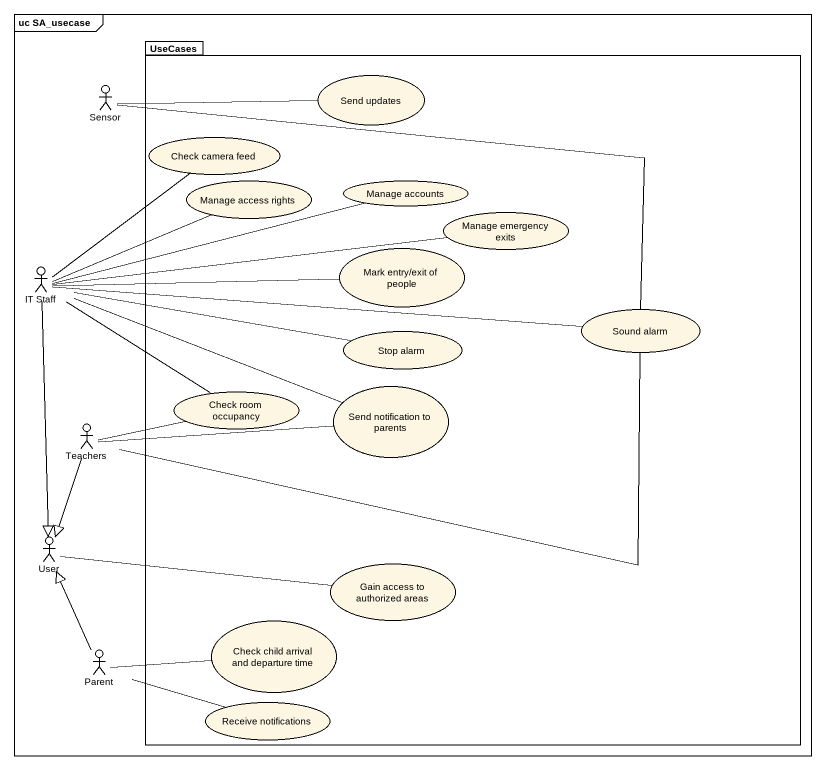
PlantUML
@startuml
mainframe uc SA_usecase
package UseCases {
  usecase "Send updates" as Send_updates
  usecase "Check camera feed" as Check_camera_feed
  usecase "Manage access rights" as Manage_access_rights
  usecase "Manage accounts" as Manage_accounts
  usecase "Manage emergency exits" as Manage_emergency_exits
  usecase "Mark entry/exit of people" as Mark_entry_exit_of_people
  usecase "Stop alarm" as Stop_alarm
  usecase "Sound alarm" as Sound_alarm
  usecase "Check room occupancy" as Check_room_occupancy
  usecase "Send notification to parents" as Send_notification_to_parents
  usecase "Gain access to authorized areas" as Gain_access_to_authorized
  usecase "Check child arrival and departure time" as Check_child_arrival_and
  usecase "Receive notifications" as Receive_notifications
}
actor Sensor
actor "IT Staff" as IT_Staff
actor Teachers
actor User
actor Parent
Sensor -right- Send_updates
Sensor -right- Sound_alarm
IT_Staff -up- Check_camera_feed
IT_Staff -right- Manage_access_rights
IT_Staff -right- Manage_accounts
IT_Staff -right- Manage_emergency_exits
IT_Staff -right- Mark_entry_exit_of_people
IT_Staff -right- Stop_alarm
IT_Staff -right- Sound_alarm
IT_Staff -- Check_room_occupancy
IT_Staff -right- Send_notification_to_parents
IT_Staff --|> User
Sound_alarm -left- Teachers
Teachers -right- Check_room_occupancy
Teachers -right- Send_notification_to_parents
Teachers --|> User
User -right- Gain_access_to_authorized
Parent -up-|> User
Parent -right- Check_child_arrival_and
Parent -right- Receive_notifications
@enduml
